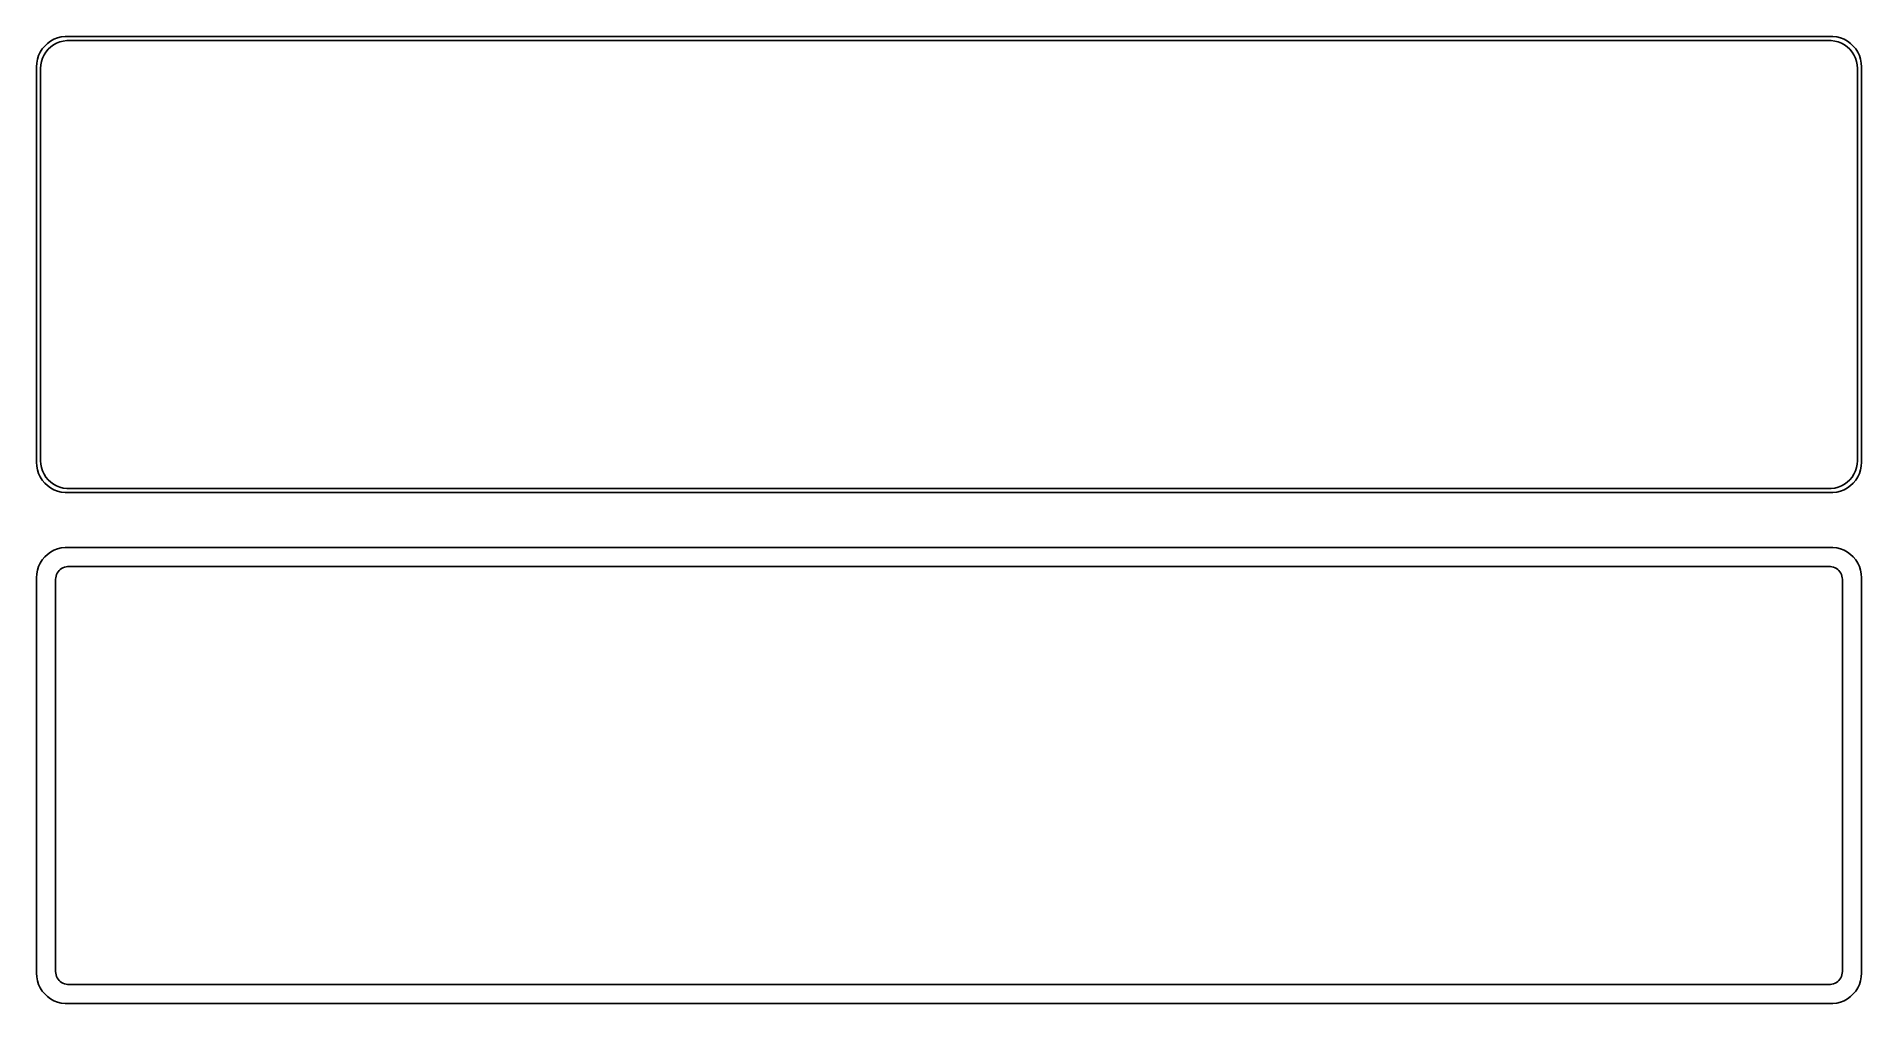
# Model space of a CAD drawing. Header units: metres. Extents: x -150 to 150, y 131 to 289.
import ezdxf

# ---------------------------------------------------------------- set-up
doc = ezdxf.new("R2010")
doc.units = ezdxf.units.M

msp = doc.modelspace()

# ---------------------------------------------------------------- linework, layer by layer
for p, q in [((-148.187, 288.353), (-148.645, 287.923)), ((-147.679, 288.722), (-148.187, 288.353)), ((-147.129, 289.024), (-147.679, 288.722)), ((-147.668, 287.778), (-147.203, 288.116)), ((-147.203, 288.116), (-146.699, 288.393)), ((-146.545, 289.255), (-147.129, 289.024)), ((-146.699, 288.393), (-146.165, 288.604)), ((-145.937, 289.411), (-146.545, 289.255)), ((-146.165, 288.604), (-145.608, 288.747)), ((-145.314, 289.49), (-145.937, 289.411)), ((-145.608, 288.747), (-145.037, 288.819)), ((145.314, 289.49), (-145.314, 289.49)), ((-145.037, 288.819), (145.037, 288.819)), ((145.037, 288.819), (145.608, 288.747)), ((145.937, 289.411), (145.314, 289.49)), ((145.608, 288.747), (146.165, 288.604)), ((146.545, 289.255), (145.937, 289.411)), ((146.165, 288.604), (146.699, 288.393)), ((147.129, 289.024), (146.545, 289.255)), ((146.699, 288.393), (147.203, 288.116)), ((147.679, 288.722), (147.129, 289.024)), ((147.203, 288.116), (147.668, 287.778)), ((148.187, 288.353), (147.679, 288.722)), ((148.645, 287.923), (148.187, 288.353)), ((-149.961, 285.127), (-150, 284.5)), ((-149.843, 285.743), (-149.961, 285.127)), ((-149.649, 286.341), (-149.843, 285.743)), ((-149.382, 286.909), (-149.649, 286.341)), ((-149.045, 287.439), (-149.382, 286.909)), ((-149.292, 284.824), (-149.185, 285.389)), ((-149.185, 285.389), (-149.007, 285.935)), ((-148.645, 287.923), (-149.045, 287.439)), ((-149.007, 285.935), (-148.762, 286.456)), ((-148.762, 286.456), (-148.454, 286.941)), ((-148.454, 286.941), (-148.088, 287.384)), ((-148.088, 287.384), (-147.668, 287.778)), ((147.668, 287.778), (148.088, 287.384)), ((148.088, 287.384), (148.454, 286.941)), ((148.454, 286.941), (148.762, 286.456)), ((149.045, 287.439), (148.645, 287.923)), ((148.762, 286.456), (149.007, 285.935)), ((149.007, 285.935), (149.185, 285.389)), ((149.382, 286.909), (149.045, 287.439)), ((149.185, 285.389), (149.292, 284.824)), ((149.649, 286.341), (149.382, 286.909)), ((149.843, 285.743), (149.649, 286.341)), ((149.961, 285.127), (149.843, 285.743)), ((150, 284.5), (149.961, 285.127)), ((-150, 284.5), (-150, 219.5)), ((-149.328, 284.25), (-149.292, 284.824)), ((-149.328, 219.75), (-149.328, 284.25)), ((149.292, 284.824), (149.328, 284.25)), ((149.328, 284.25), (149.328, 219.75)), ((150, 219.5), (150, 284.5)), ((-150, 219.5), (-149.961, 218.873)), ((-149.292, 219.176), (-149.328, 219.75)), ((-149.185, 218.611), (-149.292, 219.176)), ((149.292, 219.176), (149.185, 218.611)), ((149.328, 219.75), (149.292, 219.176)), ((149.961, 218.873), (150, 219.5)), ((-149.961, 218.873), (-149.843, 218.257)), ((-149.843, 218.257), (-149.649, 217.659)), ((-149.649, 217.659), (-149.382, 217.091)), ((-149.382, 217.091), (-149.045, 216.561)), ((-149.007, 218.065), (-149.185, 218.611)), ((-149.045, 216.561), (-148.645, 216.077)), ((-148.762, 217.544), (-149.007, 218.065)), ((-148.454, 217.059), (-148.762, 217.544)), ((-148.645, 216.077), (-148.187, 215.647)), ((-148.088, 216.616), (-148.454, 217.059)), ((-147.668, 216.222), (-148.088, 216.616)), ((-147.203, 215.884), (-147.668, 216.222)), ((147.668, 216.222), (147.203, 215.884)), ((148.088, 216.616), (147.668, 216.222)), ((148.454, 217.059), (148.088, 216.616)), ((148.187, 215.647), (148.645, 216.077)), ((148.762, 217.544), (148.454, 217.059)), ((148.645, 216.077), (149.045, 216.561)), ((149.007, 218.065), (148.762, 217.544)), ((149.185, 218.611), (149.007, 218.065)), ((149.045, 216.561), (149.382, 217.091)), ((149.382, 217.091), (149.649, 217.659)), ((149.649, 217.659), (149.843, 218.257)), ((149.843, 218.257), (149.961, 218.873)), ((-148.187, 215.647), (-147.679, 215.278)), ((-147.679, 215.278), (-147.129, 214.976)), ((-146.699, 215.607), (-147.203, 215.884)), ((-147.129, 214.976), (-146.545, 214.745)), ((-146.165, 215.396), (-146.699, 215.607)), ((-146.545, 214.745), (-145.937, 214.589)), ((-145.608, 215.253), (-146.165, 215.396)), ((-145.937, 214.589), (-145.314, 214.51)), ((-145.037, 215.181), (-145.608, 215.253)), ((-145.314, 214.51), (145.314, 214.51)), ((145.037, 215.181), (-145.037, 215.181)), ((145.608, 215.253), (145.037, 215.181)), ((145.314, 214.51), (145.937, 214.589)), ((146.165, 215.396), (145.608, 215.253)), ((145.937, 214.589), (146.545, 214.745)), ((146.699, 215.607), (146.165, 215.396)), ((146.545, 214.745), (147.129, 214.976)), ((147.203, 215.884), (146.699, 215.607)), ((147.129, 214.976), (147.679, 215.278)), ((147.679, 215.278), (148.187, 215.647)), ((-148.187, 204.353), (-148.645, 203.923)), ((-147.679, 204.722), (-148.187, 204.353)), ((-147.129, 205.024), (-147.679, 204.722)), ((-146.545, 205.255), (-147.129, 205.024)), ((-145.937, 205.411), (-146.545, 205.255)), ((-145.314, 205.49), (-145.937, 205.411)), ((145.314, 205.49), (-145.314, 205.49)), ((145.937, 205.411), (145.314, 205.49)), ((146.545, 205.255), (145.937, 205.411)), ((147.129, 205.024), (146.545, 205.255)), ((147.679, 204.722), (147.129, 205.024)), ((148.187, 204.353), (147.679, 204.722)), ((148.645, 203.923), (148.187, 204.353)), ((-149.961, 201.127), (-150, 200.5)), ((-149.843, 201.743), (-149.961, 201.127)), ((-149.649, 202.341), (-149.843, 201.743)), ((-149.382, 202.909), (-149.649, 202.341)), ((-149.045, 203.439), (-149.382, 202.909)), ((-148.645, 203.923), (-149.045, 203.439)), ((-146.793, 200.775), (-146.711, 201.027)), ((-146.711, 201.027), (-146.599, 201.266)), ((-146.599, 201.266), (-146.457, 201.49)), ((-146.457, 201.49), (-146.288, 201.694)), ((-146.288, 201.694), (-146.095, 201.875)), ((-146.095, 201.875), (-145.88, 202.031)), ((-145.88, 202.031), (-145.648, 202.159)), ((-145.648, 202.159), (-145.402, 202.256)), ((-145.402, 202.256), (-145.145, 202.322)), ((-145.145, 202.322), (-144.882, 202.355)), ((-144.882, 202.355), (144.882, 202.355)), ((144.882, 202.355), (145.145, 202.322)), ((145.145, 202.322), (145.402, 202.256)), ((145.402, 202.256), (145.648, 202.159)), ((145.648, 202.159), (145.88, 202.031)), ((145.88, 202.031), (146.095, 201.875)), ((146.095, 201.875), (146.288, 201.694)), ((146.288, 201.694), (146.457, 201.49)), ((146.457, 201.49), (146.599, 201.266)), ((146.599, 201.266), (146.711, 201.027)), ((146.711, 201.027), (146.793, 200.775)), ((149.045, 203.439), (148.645, 203.923)), ((149.382, 202.909), (149.045, 203.439)), ((149.649, 202.341), (149.382, 202.909)), ((149.843, 201.743), (149.649, 202.341)), ((149.961, 201.127), (149.843, 201.743)), ((150, 200.5), (149.961, 201.127)), ((-150, 200.5), (-150, 135.5)), ((-146.86, 200.25), (-146.843, 200.514)), ((-146.86, 135.75), (-146.86, 200.25)), ((-146.843, 200.514), (-146.793, 200.775)), ((146.793, 200.775), (146.843, 200.514)), ((146.843, 200.514), (146.86, 200.25)), ((146.86, 200.25), (146.86, 135.75)), ((150, 135.5), (150, 200.5)), ((-150, 135.5), (-149.961, 134.873)), ((-146.843, 135.486), (-146.86, 135.75)), ((-146.793, 135.225), (-146.843, 135.486)), ((-146.711, 134.973), (-146.793, 135.225)), ((146.793, 135.225), (146.711, 134.973)), ((146.843, 135.486), (146.793, 135.225)), ((146.86, 135.75), (146.843, 135.486)), ((149.961, 134.873), (150, 135.5)), ((-149.961, 134.873), (-149.843, 134.257)), ((-149.843, 134.257), (-149.649, 133.659)), ((-149.649, 133.659), (-149.382, 133.091)), ((-149.382, 133.091), (-149.045, 132.561)), ((-149.045, 132.561), (-148.645, 132.077)), ((-148.645, 132.077), (-148.187, 131.647)), ((-146.599, 134.734), (-146.711, 134.973)), ((-146.457, 134.51), (-146.599, 134.734)), ((-146.288, 134.306), (-146.457, 134.51)), ((-146.095, 134.125), (-146.288, 134.306)), ((-145.88, 133.969), (-146.095, 134.125)), ((-145.648, 133.841), (-145.88, 133.969)), ((-145.402, 133.744), (-145.648, 133.841)), ((-145.145, 133.678), (-145.402, 133.744)), ((-144.882, 133.645), (-145.145, 133.678)), ((144.882, 133.645), (-144.882, 133.645)), ((145.145, 133.678), (144.882, 133.645)), ((145.402, 133.744), (145.145, 133.678)), ((145.648, 133.841), (145.402, 133.744)), ((145.88, 133.969), (145.648, 133.841)), ((146.095, 134.125), (145.88, 133.969)), ((146.288, 134.306), (146.095, 134.125)), ((146.457, 134.51), (146.288, 134.306)), ((146.599, 134.734), (146.457, 134.51)), ((146.711, 134.973), (146.599, 134.734)), ((148.187, 131.647), (148.645, 132.077)), ((148.645, 132.077), (149.045, 132.561)), ((149.045, 132.561), (149.382, 133.091)), ((149.382, 133.091), (149.649, 133.659)), ((149.649, 133.659), (149.843, 134.257)), ((149.843, 134.257), (149.961, 134.873)), ((-148.187, 131.647), (-147.679, 131.278)), ((-147.679, 131.278), (-147.129, 130.976)), ((-147.129, 130.976), (-146.545, 130.745)), ((-146.545, 130.745), (-145.937, 130.589)), ((-145.937, 130.589), (-145.314, 130.51)), ((-145.314, 130.51), (145.314, 130.51)), ((145.314, 130.51), (145.937, 130.589)), ((145.937, 130.589), (146.545, 130.745)), ((146.545, 130.745), (147.129, 130.976)), ((147.129, 130.976), (147.679, 131.278)), ((147.679, 131.278), (148.187, 131.647))]:
    msp.add_line(p, q)

doc.saveas('drawing.dxf')
